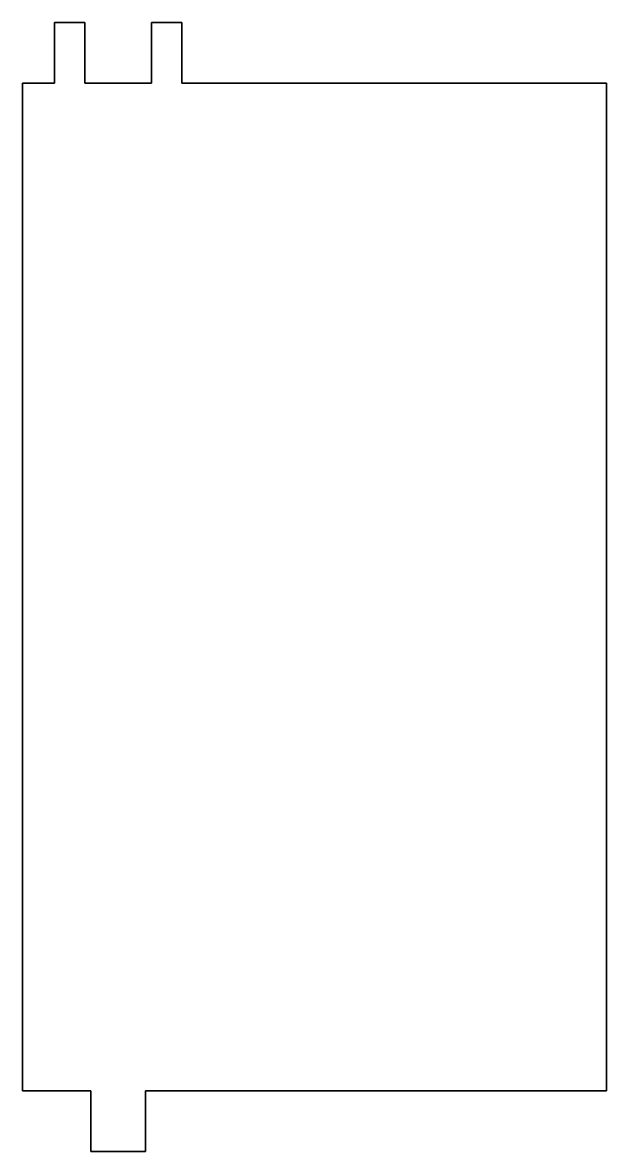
# Model space of a CAD drawing. Header units: millimetres. Extents: x 41 to 89.1, y 1 to 94.
import ezdxf

# ---------------------------------------------------------------- set-up
doc = ezdxf.new("R2010")
doc.units = ezdxf.units.MM
doc.layers.add('1', color=7, linetype='Continuous', true_color=0xffffff)

msp = doc.modelspace()

# ---------------------------------------------------------------- linework, layer by layer
at = {"layer": '1', "color": 252, "linetype": 'Continuous', "lineweight": 35}
for p, q in [((43.626, 94), (43.626, 89)), ((46.126, 94), (43.626, 94)), ((43.626, 94), (43.626, 89)), ((46.126, 94), (43.626, 94)), ((46.126, 89), (46.126, 94)), ((46.126, 89), (46.126, 94)), ((54.126, 94), (51.626, 94)), ((51.626, 94), (51.626, 89)), ((54.126, 94), (51.626, 94)), ((51.626, 94), (51.626, 89)), ((54.126, 89), (54.126, 94)), ((54.126, 89), (54.126, 94)), ((40.996, 89), (40.996, 6)), ((43.626, 89), (40.996, 89)), ((43.626, 89), (40.996, 89)), ((40.996, 89), (40.996, 6)), ((51.626, 89), (46.126, 89)), ((51.626, 89), (46.126, 89)), ((89.112, 89), (54.126, 89)), ((89.112, 89), (54.126, 89)), ((89.112, 6), (89.112, 89)), ((89.112, 6), (89.112, 89)), ((40.996, 6), (46.626, 6)), ((40.996, 6), (46.626, 6)), ((46.626, 6), (46.626, 1)), ((46.626, 6), (46.626, 1)), ((51.126, 6), (89.112, 6)), ((51.126, 6), (89.112, 6)), ((51.126, 1), (51.126, 6)), ((51.126, 1), (51.126, 6)), ((46.626, 1), (51.126, 1)), ((46.626, 1), (51.126, 1))]:
    msp.add_line(p, q, dxfattribs=at)

doc.saveas('drawing.dxf')
